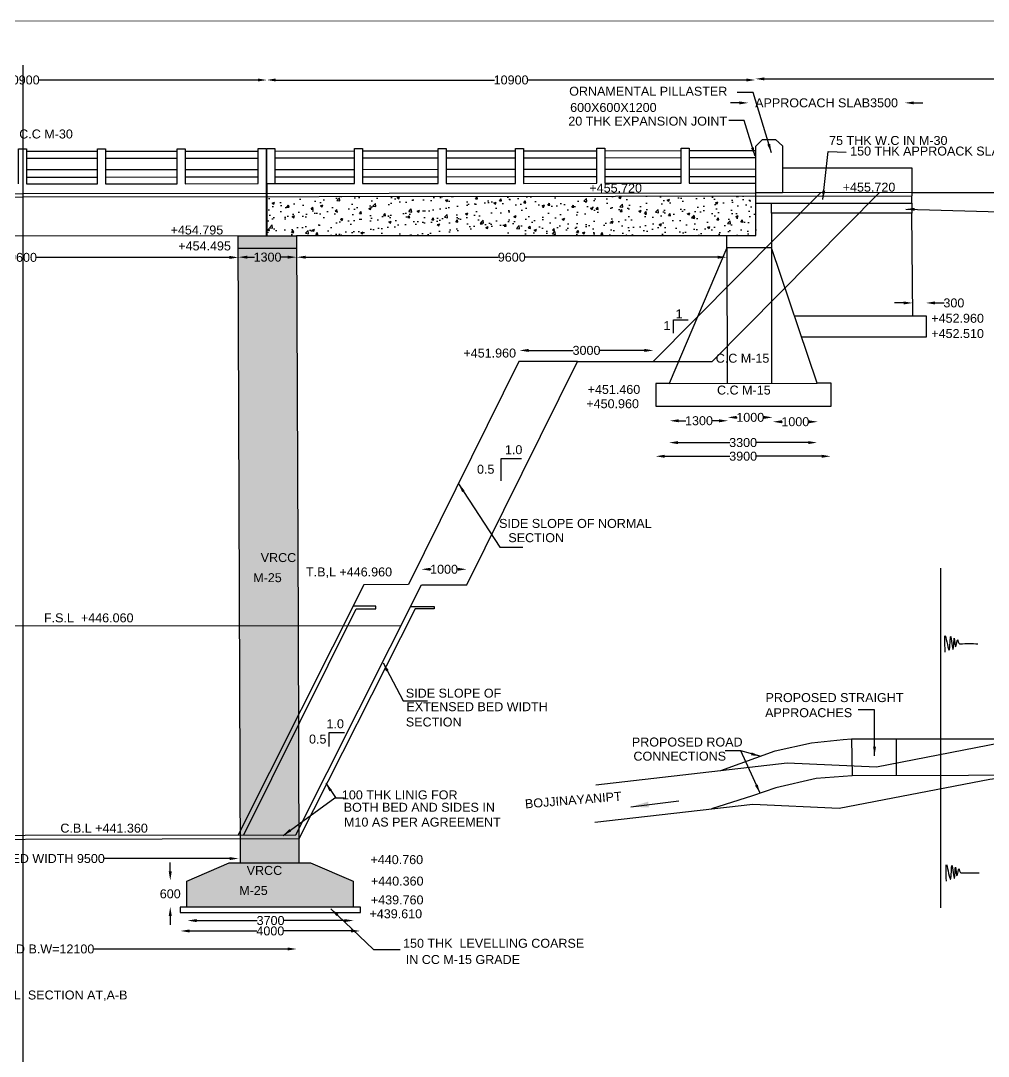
# Model space of a CAD drawing. Header units: inches. Extents: x -59878 to 39915, y -44121 to 15533.
# Drawn here: x -15442 to 6121, y -7552 to 15533 of the extents above; entities that cross this region are included whole.
import ezdxf

# ---------------------------------------------------------------- set-up
doc = ezdxf.new("R2010")
doc.units = ezdxf.units.IN
doc.header["$MEASUREMENT"] = 0
doc.styles.get("Standard").update_dxf_attribs({"font": 'arial.ttf'})
doc.dimstyles.new('ST100', dxfattribs={"dimtxt": 200, "dimasz": 200, "dimexe": 0, "dimexo": 300, "dimgap": 0.09, "dimtad": 0, "dimtih": 1, "dimtoh": 1, "dimdec": 0, "dimzin": 0, "dimdsep": 46, "dimtxsty": 'Standard', "dimcen": 0, "dimse1": 1, "dimse2": 1, "dimadec": 0, "dimazin": 0, "dimtfac": 1, "dimtdec": 0, "dimtofl": 0, "dimtmove": 0, "dimatfit": 3, "dimfxl": 2000, "dimtolj": 1, "dimtzin": 0, "dimarcsym": 0})

# ---------------------------------------------------------------- blocks, each defined once
blk = doc.blocks.new('*D8')
at = {"color": 0, "lineweight": -2, "transparency": 16777216}
for p, q in [((-20661, 14211), (-15776, 14211)), ((-10157, 14211), (-15042, 14211))]:
    blk.add_line(p, q, dxfattribs=at)
at = {"color": 0, "transparency": 16777216}
for points in [[(-20661, 14244), (-20661, 14178), (-20861, 14211)], [(-10157, 14244), (-10157, 14178), (-9957, 14211)]]:
    blk.add_solid(points, dxfattribs=at)
at = {"layer": 'Defpoints', "color": 0, "transparency": 16777216}
for p in [(-9957, 14211), (-20861, 13965), (-9957, 13965)]:
    blk.add_point(p, dxfattribs=at)
at = {"color": 0, "transparency": 16777216, "insert": (-15409, 14211), "char_height": 200, "attachment_point": 5}
blk.add_mtext('\\A1;10900', dxfattribs=at)
blk = doc.blocks.new('*D9')
at = {"color": 0, "lineweight": -2, "transparency": 16777216}
for p, q in [((-9757, 14211), (-4880, 14211)), ((729, 14211), (-4147, 14211))]:
    blk.add_line(p, q, dxfattribs=at)
at = {"color": 0, "transparency": 16777216}
for points in [[(-9757, 14245), (-9757, 14178), (-9957, 14211)], [(729, 14245), (729, 14178), (929, 14211)]]:
    blk.add_solid(points, dxfattribs=at)
at = {"layer": 'Defpoints', "color": 0, "transparency": 16777216}
for p in [(929, 14211), (-9957, 13965), (929, 13965)]:
    blk.add_point(p, dxfattribs=at)
at = {"color": 0, "transparency": 16777216, "insert": (-4514, 14211), "char_height": 200, "attachment_point": 5}
blk.add_mtext('\\A1;10900', dxfattribs=at)
blk = doc.blocks.new('*D10')
at = {"color": 0, "lineweight": -2, "transparency": 16777216}
for p, q in [((1129, 14236), (6539, 14236)), ((15672, 14236), (10262, 14236))]:
    blk.add_line(p, q, dxfattribs=at)
at = {"color": 0, "transparency": 16777216}
for points in [[(1129, 14269), (1129, 14202), (929, 14236)], [(15672, 14269), (15672, 14202), (15872, 14236)]]:
    blk.add_solid(points, dxfattribs=at)
at = {"layer": 'Defpoints', "color": 0, "transparency": 16777216}
for p in [(15872, 14236), (929, 13965), (15872, 13965)]:
    blk.add_point(p, dxfattribs=at)
at = {"color": 0, "transparency": 16777216, "insert": (8401, 14236), "char_height": 200, "attachment_point": 5}
blk.add_mtext('\\A1;5000 STRAIGHT APPROACH', dxfattribs=at)
blk = doc.blocks.new('*D13')
at = {"color": 0, "lineweight": -2, "transparency": 16777216}
for p, q in [((-19990, 10256), (-15690, 10256)), ((-10792, 10256), (-15093, 10256))]:
    blk.add_line(p, q, dxfattribs=at)
at = {"color": 0, "transparency": 16777216}
for points in [[(-19990, 10290), (-19990, 10223), (-20190, 10256)], [(-10792, 10290), (-10792, 10223), (-10592, 10256)]]:
    blk.add_solid(points, dxfattribs=at)
at = {"layer": 'Defpoints', "color": 0, "transparency": 16777216}
for p in [(-20190, 10248), (-10592, 10284), (-10592, 10256)]:
    blk.add_point(p, dxfattribs=at)
at = {"color": 0, "transparency": 16777216, "insert": (-15391, 10256), "char_height": 200, "attachment_point": 5}
blk.add_mtext('\\A1;9600', dxfattribs=at)
blk = doc.blocks.new('*D14')
at = {"color": 0, "lineweight": -2, "transparency": 16777216}
for p, q in [((-10392, 10262), (-10231, 10262)), ((-9492, 10262), (-9653, 10262))]:
    blk.add_line(p, q, dxfattribs=at)
at = {"color": 0, "transparency": 16777216}
for points in [[(-10392, 10295), (-10392, 10228), (-10592, 10262)], [(-9492, 10295), (-9492, 10228), (-9292, 10262)]]:
    blk.add_solid(points, dxfattribs=at)
at = {"layer": 'Defpoints', "color": 0, "transparency": 16777216}
for p in [(-10592, 10256), (-9292, 10262), (-9292, 10262)]:
    blk.add_point(p, dxfattribs=at)
at = {"color": 0, "transparency": 16777216, "insert": (-9942, 10262), "char_height": 200, "attachment_point": 5}
blk.add_mtext('\\A1;1300', dxfattribs=at)
blk = doc.blocks.new('*D15')
at = {"color": 0, "lineweight": -2, "transparency": 16777216}
for p, q in [((-9092, 10261), (-4798, 10261)), ((93, 10261), (-4201, 10261))]:
    blk.add_line(p, q, dxfattribs=at)
at = {"color": 0, "transparency": 16777216}
for points in [[(-9092, 10294), (-9092, 10228), (-9292, 10261)], [(93, 10294), (93, 10228), (293, 10261)]]:
    blk.add_solid(points, dxfattribs=at)
at = {"layer": 'Defpoints', "color": 0, "transparency": 16777216}
for p in [(-9292, 10245), (293, 10266), (293, 10261)]:
    blk.add_point(p, dxfattribs=at)
at = {"color": 0, "transparency": 16777216, "insert": (-4499, 10261), "char_height": 200, "attachment_point": 5}
blk.add_mtext('\\A1;9600', dxfattribs=at)
blk = doc.blocks.new('*D22')
at = {"color": 0, "lineweight": -2, "transparency": 16777216}
for p, q in [((1520, 6593), (1531, 6593)), ((2120, 6593), (2109, 6593))]:
    blk.add_line(p, q, dxfattribs=at)
at = {"color": 0, "transparency": 16777216}
for points in [[(1520, 6626), (1520, 6559), (1320, 6593)], [(2120, 6626), (2120, 6559), (2320, 6593)]]:
    blk.add_solid(points, dxfattribs=at)
at = {"layer": 'Defpoints', "color": 0, "transparency": 16777216}
for p in [(1320, 6598), (2320, 6598), (2320, 6593)]:
    blk.add_point(p, dxfattribs=at)
at = {"color": 0, "transparency": 16777216, "insert": (1820, 6593), "char_height": 200, "attachment_point": 5}
blk.add_mtext('\\A1;1000', dxfattribs=at)
blk = doc.blocks.new('*D23')
at = {"color": 0, "lineweight": -2, "transparency": 16777216}
for p, q in [((-777, 6615), (-616, 6615)), ((123, 6615), (-38, 6615))]:
    blk.add_line(p, q, dxfattribs=at)
at = {"color": 0, "transparency": 16777216}
for points in [[(-777, 6648), (-777, 6581), (-977, 6615)], [(123, 6648), (123, 6581), (323, 6615)]]:
    blk.add_solid(points, dxfattribs=at)
at = {"layer": 'Defpoints', "color": 0, "transparency": 16777216}
for p in [(-977, 6615), (323, 6615), (323, 6615)]:
    blk.add_point(p, dxfattribs=at)
at = {"color": 0, "transparency": 16777216, "insert": (-327, 6615), "char_height": 200, "attachment_point": 5}
blk.add_mtext('\\A1;1300', dxfattribs=at)
blk = doc.blocks.new('*D24')
at = {"color": 0, "lineweight": -2, "transparency": 16777216}
for p, q in [((-793, 6128), (359, 6128)), ((2107, 6128), (956, 6128))]:
    blk.add_line(p, q, dxfattribs=at)
at = {"color": 0, "transparency": 16777216}
for points in [[(-793, 6162), (-793, 6095), (-993, 6128)], [(2107, 6162), (2107, 6095), (2307, 6128)]]:
    blk.add_solid(points, dxfattribs=at)
at = {"layer": 'Defpoints', "color": 0, "transparency": 16777216}
for p in [(-993, 6361), (2307, 6361), (2307, 6128)]:
    blk.add_point(p, dxfattribs=at)
at = {"color": 0, "transparency": 16777216, "insert": (657, 6128), "char_height": 200, "attachment_point": 5}
blk.add_mtext('\\A1;3300', dxfattribs=at)
blk = doc.blocks.new('*D25')
at = {"color": 0, "lineweight": -2, "transparency": 16777216}
for p, q in [((-1092, 5824), (360, 5824)), ((2408, 5824), (957, 5824))]:
    blk.add_line(p, q, dxfattribs=at)
at = {"color": 0, "transparency": 16777216}
for points in [[(-1092, 5857), (-1092, 5790), (-1292, 5824)], [(2408, 5857), (2408, 5790), (2608, 5824)]]:
    blk.add_solid(points, dxfattribs=at)
at = {"layer": 'Defpoints', "color": 0, "transparency": 16777216}
for p in [(-1292, 6071), (2608, 6071), (2608, 5824)]:
    blk.add_point(p, dxfattribs=at)
at = {"color": 0, "transparency": 16777216, "insert": (658, 5824), "char_height": 200, "attachment_point": 5}
blk.add_mtext('\\A1;3900', dxfattribs=at)
blk = doc.blocks.new('*D26')
at = {"color": 0, "lineweight": -2, "transparency": 16777216}
for p, q in [((516, 6690), (527, 6690)), ((1116, 6690), (1105, 6690))]:
    blk.add_line(p, q, dxfattribs=at)
at = {"color": 0, "transparency": 16777216}
for points in [[(516, 6724), (516, 6657), (316, 6690)], [(1116, 6724), (1116, 6657), (1316, 6690)]]:
    blk.add_solid(points, dxfattribs=at)
at = {"layer": 'Defpoints', "color": 0, "transparency": 16777216}
for p in [(316, 6700), (1316, 6700), (1316, 6690)]:
    blk.add_point(p, dxfattribs=at)
at = {"color": 0, "transparency": 16777216, "insert": (816, 6690), "char_height": 200, "attachment_point": 5}
blk.add_mtext('\\A1;1000', dxfattribs=at)
blk = doc.blocks.new('*D27')
at = {"color": 0, "lineweight": -2, "transparency": 16777216}
for p, q in [((4234, 9241), (4034, 9241)), ((4934, 9241), (5134, 9241))]:
    blk.add_line(p, q, dxfattribs=at)
at = {"color": 0, "transparency": 16777216}
for points in [[(4234, 9275), (4234, 9208), (4434, 9241)], [(4934, 9275), (4934, 9208), (4734, 9241)]]:
    blk.add_solid(points, dxfattribs=at)
at = {"layer": 'Defpoints', "color": 0, "transparency": 16777216}
for p in [(4434, 9245), (4734, 9245), (4734, 9241)]:
    blk.add_point(p, dxfattribs=at)
at = {"color": 0, "transparency": 16777216, "insert": (5354, 9241), "char_height": 200, "attachment_point": 5}
blk.add_mtext('\\A1;300', dxfattribs=at)
blk = doc.blocks.new('*D28')
at = {"color": 0, "lineweight": -2, "transparency": 16777216}
for p, q in [((573, 13701), (373, 13701)), ((4461, 13701), (4661, 13701))]:
    blk.add_line(p, q, dxfattribs=at)
at = {"color": 0, "transparency": 16777216}
for points in [[(573, 13734), (573, 13668), (773, 13701)], [(4461, 13734), (4461, 13668), (4261, 13701)]]:
    blk.add_solid(points, dxfattribs=at)
at = {"layer": 'Defpoints', "color": 0, "transparency": 16777216}
for p in [(4261, 13701), (773, 13530), (4261, 13530)]:
    blk.add_point(p, dxfattribs=at)
at = {"color": 0, "transparency": 16777216, "insert": (2517, 13701), "char_height": 200, "attachment_point": 5}
blk.add_mtext('\\A1;APPROCACH SLAB3500', dxfattribs=at)
blk = doc.blocks.new('*D34')
at = {"color": 0, "lineweight": -2, "transparency": 16777216}
for p, q in [((-19892, -3144), (-17090, -3144)), ((-10784, -3144), (-13585, -3144))]:
    blk.add_line(p, q, dxfattribs=at)
at = {"color": 0, "transparency": 16777216}
for points in [[(-19892, -3110), (-19892, -3177), (-20092, -3144)], [(-10784, -3110), (-10784, -3177), (-10584, -3144)]]:
    blk.add_solid(points, dxfattribs=at)
at = {"layer": 'Defpoints', "color": 0, "transparency": 16777216}
for p in [(-20092, -3156), (-10584, -3144), (-10584, -3156)]:
    blk.add_point(p, dxfattribs=at)
at = {"color": 0, "transparency": 16777216, "insert": (-15338, -3144), "char_height": 200, "attachment_point": 5}
blk.add_mtext('\\A1;NORMAL BED WIDTH 9500', dxfattribs=at)
blk = doc.blocks.new('*D35')
at = {"color": 0, "lineweight": -2, "transparency": 16777216}
for p, q in [((-21176, -5160), (-16851, -5160)), ((-9495, -5160), (-13820, -5160))]:
    blk.add_line(p, q, dxfattribs=at)
at = {"color": 0, "transparency": 16777216}
for points in [[(-21176, -5126), (-21176, -5193), (-21376, -5160)], [(-9495, -5126), (-9495, -5193), (-9295, -5160)]]:
    blk.add_solid(points, dxfattribs=at)
at = {"layer": 'Defpoints', "color": 0, "transparency": 16777216}
for p in [(-21376, -5176), (-9295, -5160), (-9295, -5176)]:
    blk.add_point(p, dxfattribs=at)
at = {"color": 0, "transparency": 16777216, "insert": (-15335, -5160), "char_height": 200, "attachment_point": 5}
blk.add_mtext('\\A1;EXTENDED B.W=12100', dxfattribs=at)
blk = doc.blocks.new('*D36')
at = {"color": 0, "lineweight": -2, "transparency": 16777216}
for p, q in [((-11679, -4758), (-10181, -4758)), ((-8079, -4758), (-9577, -4758))]:
    blk.add_line(p, q, dxfattribs=at)
at = {"color": 0, "transparency": 16777216}
for points in [[(-11679, -4725), (-11679, -4792), (-11879, -4758)], [(-8079, -4725), (-8079, -4792), (-7879, -4758)]]:
    blk.add_solid(points, dxfattribs=at)
at = {"layer": 'Defpoints', "color": 0, "transparency": 16777216}
for p in [(-11879, -4758), (-7879, -4758), (-7879, -4758)]:
    blk.add_point(p, dxfattribs=at)
at = {"color": 0, "transparency": 16777216, "insert": (-9879, -4758), "char_height": 200, "attachment_point": 5}
blk.add_mtext('\\A1;4000', dxfattribs=at)
blk = doc.blocks.new('*D37')
at = {"color": 0, "lineweight": -2, "transparency": 16777216}
for p, q in [((-11524, -4526), (-10172, -4526)), ((-8224, -4526), (-9575, -4526))]:
    blk.add_line(p, q, dxfattribs=at)
at = {"color": 0, "transparency": 16777216}
for points in [[(-11524, -4493), (-11524, -4560), (-11724, -4526)], [(-8224, -4493), (-8224, -4560), (-8024, -4526)]]:
    blk.add_solid(points, dxfattribs=at)
at = {"layer": 'Defpoints', "color": 0, "transparency": 16777216}
for p in [(-11724, -4535), (-8024, -4526), (-8024, -4535)]:
    blk.add_point(p, dxfattribs=at)
at = {"color": 0, "transparency": 16777216, "insert": (-9874, -4526), "char_height": 200, "attachment_point": 5}
blk.add_mtext('\\A1;3700', dxfattribs=at)
blk = doc.blocks.new('*D38')
at = {"color": 0, "lineweight": -2, "transparency": 16777216}
for p, q in [((-12110, -3432), (-12110, -3232)), ((-12110, -4422), (-12110, -4622))]:
    blk.add_line(p, q, dxfattribs=at)
at = {"color": 0, "transparency": 16777216}
for points in [[(-12143, -3432), (-12076, -3432), (-12110, -3632)], [(-12143, -4422), (-12076, -4422), (-12110, -4222)]]:
    blk.add_solid(points, dxfattribs=at)
at = {"layer": 'Defpoints', "color": 0, "transparency": 16777216}
for p in [(-12119, -3632), (-12110, -3632), (-12119, -4222)]:
    blk.add_point(p, dxfattribs=at)
at = {"color": 0, "transparency": 16777216, "insert": (-12110, -3931), "char_height": 200, "attachment_point": 5}
blk.add_mtext('\\A1;600', dxfattribs=at)
blk = doc.blocks.new('*D150')
at = {"color": 0, "lineweight": -2, "transparency": 16777216}
for p, q in [((-4124, 8183), (-3131, 8183)), ((-1542, 8183), (-2534, 8183))]:
    blk.add_line(p, q, dxfattribs=at)
at = {"color": 0, "transparency": 16777216}
for points in [[(-4124, 8217), (-4124, 8150), (-4324, 8183)], [(-1542, 8217), (-1542, 8150), (-1342, 8183)]]:
    blk.add_solid(points, dxfattribs=at)
at = {"layer": 'Defpoints', "color": 0, "transparency": 16777216}
for p in [(-4324, 8165), (-1342, 8183), (-1342, 8180)]:
    blk.add_point(p, dxfattribs=at)
at = {"color": 0, "transparency": 16777216, "insert": (-2833, 8183), "char_height": 200, "attachment_point": 5}
blk.add_mtext('\\A1;3000', dxfattribs=at)
blk = doc.blocks.new('*D154')
at = {"color": 0, "lineweight": -2, "transparency": 16777216}
for p, q in [((-6314, 3304), (-6297, 3304)), ((-5703, 3304), (-5719, 3304))]:
    blk.add_line(p, q, dxfattribs=at)
at = {"color": 0, "transparency": 16777216}
for points in [[(-6314, 3338), (-6314, 3271), (-6514, 3304)], [(-5703, 3338), (-5703, 3271), (-5503, 3304)]]:
    blk.add_solid(points, dxfattribs=at)
at = {"layer": 'Defpoints', "color": 0, "transparency": 16777216}
for p in [(-6514, 3300), (-5503, 3304), (-5503, 3300)]:
    blk.add_point(p, dxfattribs=at)
at = {"color": 0, "transparency": 16777216, "insert": (-6008, 3304), "char_height": 200, "attachment_point": 5}
blk.add_mtext('\\A1;1000', dxfattribs=at)

msp = doc.modelspace()

# ---------------------------------------------------------------- hatches: boundary and pattern name
h = msp.add_hatch()
h.set_pattern_fill('AR-CONC', color=256, scale=75, style=0)
h.paths.add_polyline_path([(942.5, 11623.1), (-9955.3, 11612.2), (-9955.3, 10740.9), (-9293.9, 10740.9), (-9293.9, 10746), (292.6, 10746), (942.5, 10746)])
h = msp.add_hatch()
h.set_pattern_fill('AR-CONC', color=256, scale=75, style=0)
h.paths.add_polyline_path([(-21492.3, 10740.9), (-20192.3, 10740.9), (-20158.3, 2039.5), (-20139.4, -3239.4), (-19883.4, -3239.4), (-18933.7, -3645.1), (-18933.7, -4229.6), (-22639.8, -4229.6), (-22639.8, -3646.3), (-21696.3, -3237.5), (-21440.3, -3237.5)])
h.paths.add_polyline_path([(-10593.9, 10740.9), (-9293.9, 10740.9), (-9259.8, 2039.5), (-9241, -3239.4), (-8985, -3239.4), (-8035.3, -3645.1), (-8035.3, -4229.6), (-11741.4, -4229.6), (-11741.4, -3646.3), (-10797.8, -3237.5), (-10541.8, -3237.5)])

# ---------------------------------------------------------------- linework, layer by layer
at = {"color": 7, "const_width": 15}
msp.add_lwpolyline([(-59870.1, 15525.2), (39907.1, 15525.2), (39907.1, -44113.2), (-59870.1, -44113.2)], close=True, dxfattribs=at)
at = {"color": 7}
for points in [[(-15395.6, 14539.4), (-15386.6, -44113.2)], [(-9293.9, 10746), (292.6, 10746), (942.5, 10746), (942.5, 12734.4), (1091, 12884), (1382.1, 12884), (1538.2, 12743.9), (1538.2, 11697.3), (942.5, 11697.3)], [(-15488.9, 11896.5), (-15488.9, 12676.7), (-15311.9, 12676.7), (-15311.1, 11896.6)], [(-15311.8, 12622.3), (-13728, 12623.8)], [(-15311.7, 12467.4), (-13728, 12468.9)], [(-13728, 11898.1), (-13728, 12678.3), (-13551.1, 12678.3), (-13550.3, 11898.3)], [(-13551, 12624), (-11955.8, 12625.5)], [(-13550.9, 12469.1), (-11955.8, 12470.6)], [(-11955.8, 11899.8), (-11955.8, 12680), (-11778.8, 12680), (-11778, 11900)], [(-11778.7, 12625.6), (-10149.7, 12627.2)], [(-11778.6, 12470.8), (-10149.7, 12472.3)], [(-10149.7, 11901.5), (-10149.7, 12681.7), (-9972.8, 12681.7), (-9972, 11901.6)], [(-9972.7, 12627.4), (-9955.3, 12627.4)], [(-9972.6, 12472.5), (-9955.3, 12472.5)], [(-9955.3, 11901.7), (-9955.3, 12681.9), (-9778.3, 12681.9), (-9777.6, 11901.9)], [(-9778.3, 12627.5), (-8001.8, 12629.2)], [(-9778.1, 12472.6), (-8001.8, 12474.3)], [(-8001.8, 11903.5), (-8001.8, 12683.7), (-7824.9, 12683.7), (-7824.1, 11903.7)], [(-7824.8, 12629.4), (-6138.4, 12631)], [(-7824.7, 12474.5), (-6138.4, 12476.1)], [(-6138.4, 11905.3), (-6138.4, 12685.5), (-5961.4, 12685.5), (-5960.7, 11905.5)], [(-5961.4, 12631.1), (-4417.8, 12632.6)], [(-5961.2, 12476.3), (-4417.8, 12477.7)], [(-4417.8, 11906.9), (-4417.8, 12687.1), (-4240.8, 12687.1), (-4240.1, 11907.1)], [(-4240.8, 12632.8), (-2602.9, 12634.3)], [(-4240.6, 12477.9), (-2602.9, 12479.4)], [(-2602.9, 11908.6), (-2602.9, 12688.9), (-2425.9, 12688.9), (-2425.2, 11908.8)], [(-2425.9, 12634.5), (-722.9, 12636.1)], [(-2425.7, 12479.6), (-722.9, 12481.2)], [(-722.9, 11910.4), (-722.9, 12690.6), (-545.9, 12690.6), (-545.2, 11910.6)], [(-545.9, 12636.3), (942.5, 12637.7)], [(-545.7, 12481.4), (942.5, 12482.8)], [(1538.2, 12250.7), (4416, 12250.7), (4418.9, 11706.8), (4418.9, 11626.6)], [(-15311.4, 12212.4), (-13728, 12213.9)], [(-15311.3, 12046), (-13728, 12047.5)], [(-13550.6, 12214.1), (-11955.8, 12215.6)], [(-13550.5, 12047.6), (-11955.8, 12049.1)], [(-11778.3, 12215.7), (-10149.7, 12217.3)], [(-11778.2, 12049.3), (-10149.7, 12050.8)], [(-9972.3, 12217.4), (-9955.3, 12217.5)], [(-9972.2, 12051), (-9955.3, 12051)], [(-9777.9, 12217.6), (-8001.8, 12219.3)], [(-9777.7, 12051.2), (-8001.8, 12052.9)], [(-7824.4, 12219.5), (-6138.4, 12221.1)], [(-7824.3, 12053), (-6138.4, 12054.6)], [(-5961, 12221.2), (-4417.8, 12222.7)], [(-5960.8, 12054.8), (-4417.8, 12056.3)], [(-4240.4, 12222.9), (-2602.9, 12224.4)], [(-4240.2, 12056.4), (-2602.9, 12058)], [(-2425.5, 12224.6), (-722.9, 12226.2)], [(-2425.3, 12058.1), (-722.9, 12059.7)], [(-545.5, 12226.4), (942.5, 12227.8)], [(-545.3, 12059.9), (942.5, 12061.3)], [(-15311.1, 11896.6), (-13728, 11898.1)], [(-13550.3, 11898.3), (-11955.8, 11899.8)], [(-11778, 11900), (-10149.7, 11901.5)], [(-9972, 11901.7), (-8001.8, 11903.5)], [(-9972, 11901.6), (-9972, 10740.9)], [(-9955.3, 11901.7), (-9955.3, 10740.9)], [(-7824.1, 11903.7), (-6138.4, 11905.3)], [(-5960.7, 11905.5), (-4417.8, 11906.9)], [(-4240.1, 11907.1), (-2602.9, 11908.6)], [(-2425.2, 11908.8), (-722.9, 11910.4)], [(-545.2, 11910.6), (942.5, 11912)], [(-35223.9, 11586.9), (4418.9, 11626.6)], [(-31760.2, 11665), (942.5, 11697.3)], [(-21378.9, -2629.9), (-9310.8, -2616.3), (-6507.6, 2959.8), (-5497, 2959.8), (-3036.9, 7938.4), (-1348.6, 7937.5), (-30.7, 7937.5), (3694.2, 11704.4)], [(2391.3, 11700.1), (-1348.6, 7937.5)], [(942.5, 11469.1), (4419.1, 11469.1), (4418.9, 11626.6)], [(4416, 11706.8), (1538.2, 11697.3)], [(4416, 11706.8), (18317.7, 11706.8)], [(4419.1, 11469.1), (4419.1, 11242.6), (1286.5, 11242.6), (1286.5, 11469.1)], [(1286.5, 11242.6), (1286.5, 10472), (292.6, 10472), (292.6, 10746)], [(1956.8, 8488.4), (4741.5, 8488.4), (4741.5, 8950.3), (4436, 8950.3), (4419.1, 11242.6)], [(-20192.3, 10746), (-10593.9, 10740.9)], [(-10593.9, 10740.9), (-9293.9, 10740.9), (-9259.8, 2039.5), (-9241, -3239.4), (-8985, -3239.4), (-8035.3, -3645.1), (-8035.3, -4229.6), (-11741.4, -4229.6), (-11741.4, -3646.3), (-10797.8, -3237.5), (-10541.8, -3237.5), (-10593.9, 10740.9)], [(-10592.8, 10460), (-9292.8, 10465.1)], [(292.6, 10472), (-987.9, 7443.2), (-1289.6, 7443.2), (-1289.6, 6941.6), (2619.9, 6941.6), (2619.9, 7450.4), (2307.5, 7450.4), (1286.5, 10472)], [(292.6, 10472), (299.2, 7446)], [(1286.5, 10472), (1293.1, 7448.2)], [(-891.3, 8568.2), (-891.3, 8862.8), (-566, 8862.8)], [(4436, 8950.3), (1797, 8950.3)], [(-3036.9, 7938.4), (-4339.6, 7938.4), (-6802.8, 2962.8), (-7797.3, 2956.7), (-10597.3, -2617.8)], [(-987.9, 7443.2), (2307.5, 7450.4)], [(-4737.6, 5278.1), (-4737.6, 5776.1), (-4281.5, 5776.1)], [(5054.5, 3328.2), (5054.5, -4240)], [(-10470.3, -2617.6), (-7963.9, 2421.6), (-7528.4, 2421.6), (-7528.4, 2480.4), (-8036.8, 2479.9)], [(-6751.3, 2475), (-6230.3, 2475), (-6230.3, 2419.5), (-6653.6, 2419.5), (-9242.9, -2705.3)], [(-23737.7, 2042.7), (-6965.4, 2049.2)], [(-2626.5, -1498.1), (1640.8, -1011.4), (3629.6, -1097.6), (6947, -453.3), (10181.4, -56.1), (12112.5, -516.1), (15209.3, -319.6)], [(157.1, -1180.7), (1370.6, -740.1), (2183, -562.8), (2889.1, -488.4), (3074, -476.6), (4066.2, -476.6), (10863.4, -476.6), (12112.5, -516.1)], [(3074, -476.6), (3084.3, -1299.6)], [(4066.2, -476.6), (4068.8, -1296.5)], [(-2644.5, -2331), (871.3, -1933.1), (2797.6, -2023.6), (6157.5, -1371.4), (9361.1, -978.1), (11319.2, -1440.2), (14414.2, -1241.3)], [(12568.3, -1359.9), (11508.9, -1337.2), (10871.9, -1275.1), (3084.3, -1299.6), (2287.5, -1356.6), (1383.3, -1570.8), (865, -1746), (-47.9, -2037.1)], [(-9242.9, -2705.3), (-21442.2, -2737.6)], [(-10541.8, -3237.5), (-9241, -3239.4)], [(-11741.4, -4229.6), (-11892.2, -4229.6), (-11892.2, -4345.8), (-7870.4, -4345.8), (-7870.4, -4227.9), (-8035.3, -4229.6)]]:
    msp.add_lwpolyline(points, dxfattribs=at)
msp.add_lwpolyline([(-8568.9, -647.3), (-8568.9, -330.7), (-8228, -330.7)])
for points in [[(5159.2, 1457.5), (5165.8, 1815.9), (5252.2, 1501.5), (5283.2, 1809.4), (5338.6, 1517.8), (5363, 1767), (5397.3, 1573.2), (5439.7, 1732.8), (5482.1, 1644.9), (5495.7, 1644.2), (5889.9, 1645.3)], [(5188.2, -3648.2), (5194.8, -3289.8), (5281.2, -3604.3), (5312.2, -3296.4), (5367.6, -3588), (5392, -3338.7), (5426.3, -3532.6), (5468.7, -3372.9), (5511.1, -3460.9), (5524.7, -3461.6), (5918.9, -3460.4)]]:
    msp.add_spline(points, degree=3, dxfattribs=at)

# ---------------------------------------------------------------- texts
for s, p in [('ORNAMENTAL PILLASTER', (-3219, 13860.7)), ('600X600X1200', (-3197.3, 13499)), ('20 THK EXPANSION JOINT', (-3238.4, 13194.3)), ('     75 THK W.C IN C.C M-30', (-17866, 12907.5)), (' 75 THK W.C IN M-30   ', (2495.3, 12763.2)), (' 150 THK APPROACK SLAB IN R.C.CM-30', (2964.6, 12527.2)), ('       +455.720', (-3313, 11703.1)), ('   +455.720', (2643.5, 11722)), ('    +454.795', (-12412.7, 10767.3)), ('    +454.495', (-12241.4, 10412)), ('1', (-848.2, 8897.2)), ('1', (-1117.8, 8635.8)), ('  +452.960', (4695.3, 8799.8)), ('  +452.510  ', (4695.3, 8459.1)), (' +451.960', (-5654, 8024.5)), (' C.C M-15', (-31.2, 7908.7)), (' +451.460', (-2886.1, 7213.8)), (' C.C M-15 ', (-2.2, 7199.3)), (' +450.960', (-2915.1, 6895.2)), ('1.0', (-4651.4, 5870.2)), ('0.5', (-5273.5, 5434.6)), (' SIDE SLOPE OF NORMAL', (-4859.4, 4226.9)), (' SECTION', (-4652.7, 3908.9)), ('      VRCC', (-10559.7, 3465.4)), ('   T.B,L +446.960', (-9317.2, 3145.4)), ('     M-25', (-10649.4, 3017.4)), (' F.S.L  +446.060', (-15001.6, 2122.2)), (' SIDE SLOPE OF', (-6937.4, 443.1)), (' PROPOSED STRAIGHT', (1079.5, 344)), (' EXTENSED BED WIDTH', (-6924.3, 141.4)), (' SECTION', (-6937.4, -199.7)), (' APPROACHES', (1069.1, 7.9)), ('1.0', (-8627.5, -239.7)), ('0.5', (-9017.1, -580.7)), (' PROPOSED ROAD', (-1900.4, -646.3)), (' CONNECTIONS', (-1864.6, -961.3)), ('  100 THK LINIG FOR', (-8439.6, -1824.4)), (' BOTH BED AND SIDES IN', (-8321.2, -2101.1)), ('  M10 AS PER AGREEMENT', (-8392.2, -2430.3)), (' C.B.L +441.360', (-14636.3, -2565.7)), ('  +440.760', (-7802.4, -3268.2)), ('      VRCC', (-10872, -3508.1)), ('   +440.360', (-7871.1, -3745.7)), ('     M-25', (-10961.7, -3956)), ('   +439.760', (-7871.6, -4165.7)), (' +439.610', (-7747.4, -4474.5)), (' 150 THK  LEVELLING COARSE', (-6999, -5132.5)), (' IN CC M-15 GRADE', (-6938.6, -5495.1)), ('LONGITUDINAL  SECTION AT,A-B', (-17502.6, -6285.2))]:
    msp.add_text(s, height=200, dxfattribs=at).set_placement(p)
msp.add_text(' BOJJINAYANIPT', height=200, rotation=4.64632, dxfattribs=at).set_placement((-4273.1, -2032.1))

# ---------------------------------------------------------------- dimensions: what is measured, and where the dimension line sits
for base, p1, p2, text, picture, middle in [((15872, 14235.7), (929.3, 13965.5), (15872, 13965.5), '5000 STRAIGHT APPROACH', '*D10', (8400.6, 14235.7)), ((-9956.9, 14211), (-20861.4, 13965.5), (-9956.9, 13965.5), '10900', '*D8', (-15409.1, 14211)), ((929.3, 14211.2), (-9956.9, 13965.5), (929.3, 13965.5), '10900', '*D9', (-4513.8, 14211.2)), ((4260.5, 13700.9), (773, 13530.4), (4260.5, 13530.4), 'APPROCACH SLAB3500', '*D28', (2516.8, 13700.9)), ((293.1, 10260.9), (-9291.9, 10244.9), (293.1, 10265.8), '9600', '*D15', (-4499.4, 10260.9)), ((-10592.2, 10256.5), (-20190.4, 10248.1), (-10592.2, 10283.8), '9600', '*D13', (-15391.3, 10256.5)), ((-1341.8, 8183.2), (-4323.7, 8165.3), (-1341.8, 8179.7), '3000', '*D150', (-2832.7, 8183.2)), ((-10583.6, -3143.6), (-20091.5, -3156.3), (-10583.6, -3156.3), 'NORMAL BED WIDTH 9500', '*D34', (-15337.5, -3143.6)), ((-9294.6, -5159.6), (-21376.2, -5176.3), (-9294.6, -5176.3), 'EXTENDED B.W=12100', '*D35', (-15335.4, -5159.6))]:
    dim = msp.add_linear_dim(base=base, p1=p1, p2=p2, text=text, dimstyle='ST100', dxfattribs=at)
    dim.commit()
    dim.dimension.update_dxf_attribs({"geometry": picture, "text_midpoint": middle})
for base, p1, p2, picture, middle in [((-9292, 10261.6), (-10592.2, 10256.5), (-9292, 10261.6), '*D14', (-9942.1, 10261.6)), ((4733.9, 9241.2), (4433.9, 9244.7), (4733.9, 9244.7), '*D27', (5354.5, 9241.2)), ((323.1, 6614.7), (-976.9, 6614.7), (323.1, 6614.7), '*D23', (-326.9, 6614.7)), ((1315.9, 6690.3), (315.9, 6699.7), (1315.9, 6699.7), '*D26', (815.9, 6690.3)), ((2319.9, 6592.7), (1319.9, 6598), (2319.9, 6598), '*D22', (1819.9, 6592.7)), ((-8023.7, -4526.2), (-11723.7, -4535.5), (-8023.7, -4535.5), '*D37', (-9873.7, -4526.2)), ((-7879.1, -4758.5), (-11879.1, -4757.7), (-7879.1, -4757.7), '*D36', (-9879.1, -4758.5))]:
    dim = msp.add_linear_dim(base=base, p1=p1, p2=p2, dimstyle='ST100', dxfattribs=at)
    dim.commit()
    dim.dimension.update_dxf_attribs({"geometry": picture, "text_midpoint": middle})
for base, p1, p2, picture, middle in [((2307.3, 6128.5), (-992.7, 6361), (2307.3, 6361), '*D24', (657.3, 6128.5)), ((2608.2, 5823.7), (-1291.8, 6070.7), (2608.2, 6070.7), '*D25', (658.2, 5823.7))]:
    dim = msp.add_linear_dim(base=base, p1=p1, p2=p2, dimstyle='ST100', dxfattribs=at)
    dim.commit()
    dim.dimension.update_dxf_attribs({"geometry": picture, "text_midpoint": middle, "dimtype": 160})
dim = msp.add_linear_dim(base=(-5503.1, 3304.5), p1=(-6513.8, 3299.6), p2=(-5503.1, 3299.6), text='1000', dimstyle='ST100')
dim.commit()
dim.dimension.update_dxf_attribs({"geometry": '*D154', "text_midpoint": (-6008.5, 3304.5)})
dim = msp.add_linear_dim(base=(-12109.8, -3631.6), p1=(-12118.5, -4222.5), p2=(-12118.5, -3631.6), angle=90, text='600', dimstyle='ST100', dxfattribs=at)
dim.commit()
dim.dimension.update_dxf_attribs({"geometry": '*D38', "text_midpoint": (-12109.8, -3930.9), "dimtype": 160})

# ---------------------------------------------------------------- leaders
for points in [[(1286.1, 12588.4), (878.9, 13935), (525.9, 13935)], [(922.4, 12511.6), (677.3, 13307.8), (338.7, 13305.2)], [(2433.1, 11545.1), (2550, 12615.8), (2951.5, 12600.5)], [(4280.4, 11333.3), (7482.4, 11236.5), (7486.4, 10905.1)], [(-5685.5, 5210.9), (-4765.1, 3796.8), (-4249.8, 3796.8)], [(-7365.4, 1219), (-6919, 374.4), (-6379.7, 370)], [(-8645.2, -1460.5), (-8430.4, -1784.5)], [(-9596.4, -2629.7), (-8443.5, -1788.9), (-8228.7, -1788.9)], [(-8528.7, -4264.5), (-7579.2, -5174.4), (-6983, -5168.9)]]:
    msp.add_leader(points, dimstyle='ST100', override={"dimgap": 0.09, "dimtad": 0}, dxfattribs=at)
for points, override in [([(3585.6, -850.9), (3585.6, 169.2), (3220.8, 169.2)], {"dimgap": 0.09, "dimtad": 0}), ([(1034, -1688.9), (608, -744.1), (255.7, -745.6)], {"dimgap": 0.09, "dimtad": 0}), ([(1033.7, -862.4), (608, -744.1)], {"dimgap": 0.09, "dimtad": 0}), ([(-1847, -1990.1), (-778.3, -1854.2)], {"dimasz": 400, "dimgap": 0.09, "dimtad": 0})]:
    msp.add_leader(points, dimstyle='ST100', override=override)

doc.saveas('drawing.dxf')
